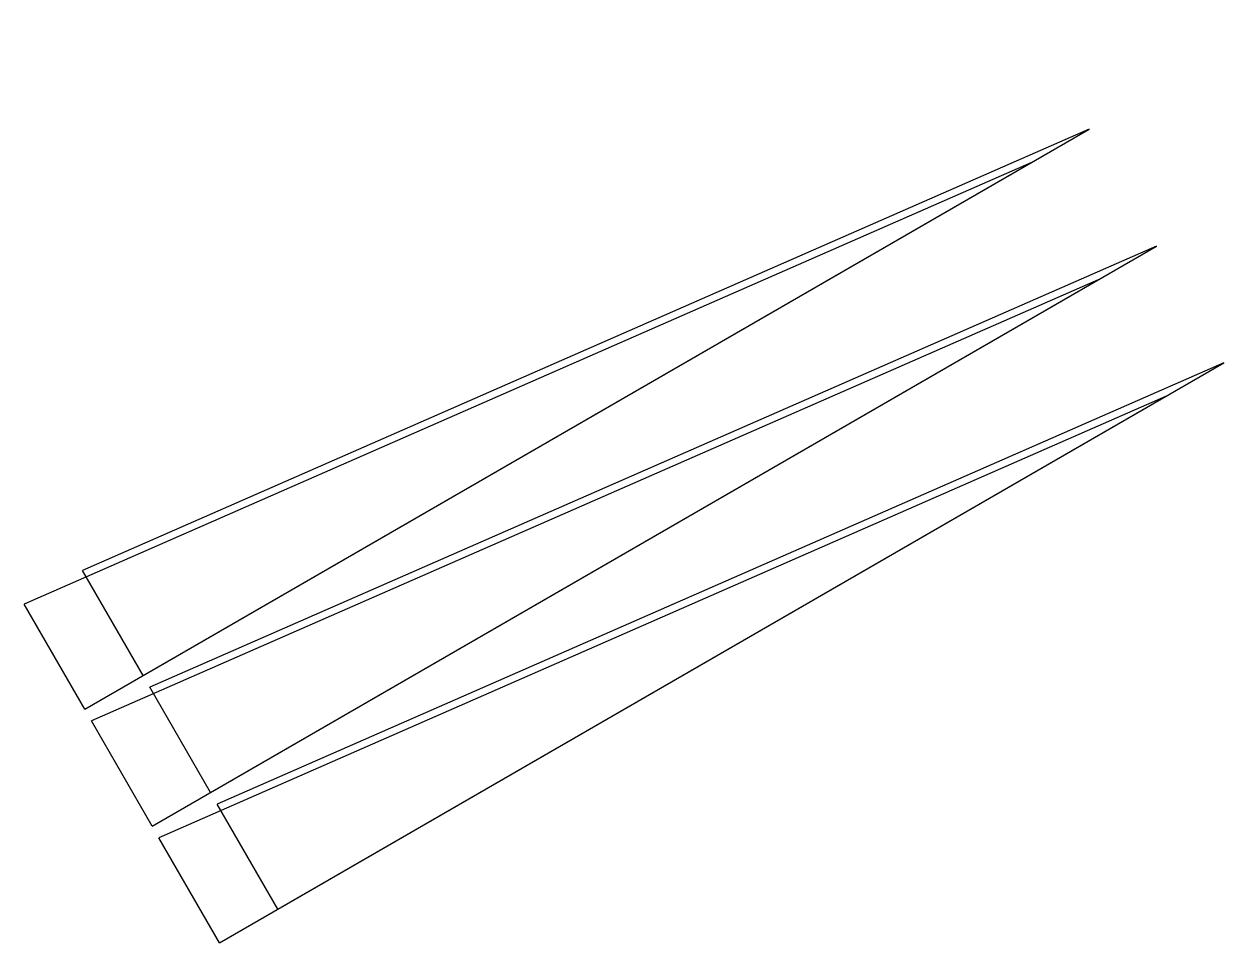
# Model space of a CAD drawing. Header units: metres. Extents: x 107.9 to 196.9, y 112.5 to 180.6.
import ezdxf

# ---------------------------------------------------------------- set-up
doc = ezdxf.new("R2010")
doc.units = ezdxf.units.M

# ---------------------------------------------------------------- blocks, each defined once
blk = doc.blocks.new('RC0805', base_point=(30, 99))
at = {"layer": '3d', "color": 1}
for p, q in [((9, 0), (0, 9)), ((0, 0), (0, 9)), ((0, 0), (9, 0)), ((0, 0), (0, 0, 9))]:
    blk.add_line(p, q, dxfattribs=at)
blk = doc.blocks.new('CC0805')
at = {"layer": '3d2', "xscale": 3}
blk.add_blockref('RC0805', (99, 99, 99), dxfattribs=at)

msp = doc.modelspace()

# ---------------------------------------------------------------- block references
at = {"layer": '3d2', "xscale": 3, "rotation": 30, "row_count": 3, "column_count": 2, "row_spacing": 10, "column_spacing": 5}
msp.add_blockref('CC0805', (99, 99, 99), dxfattribs=at)

doc.saveas('drawing.dxf')
